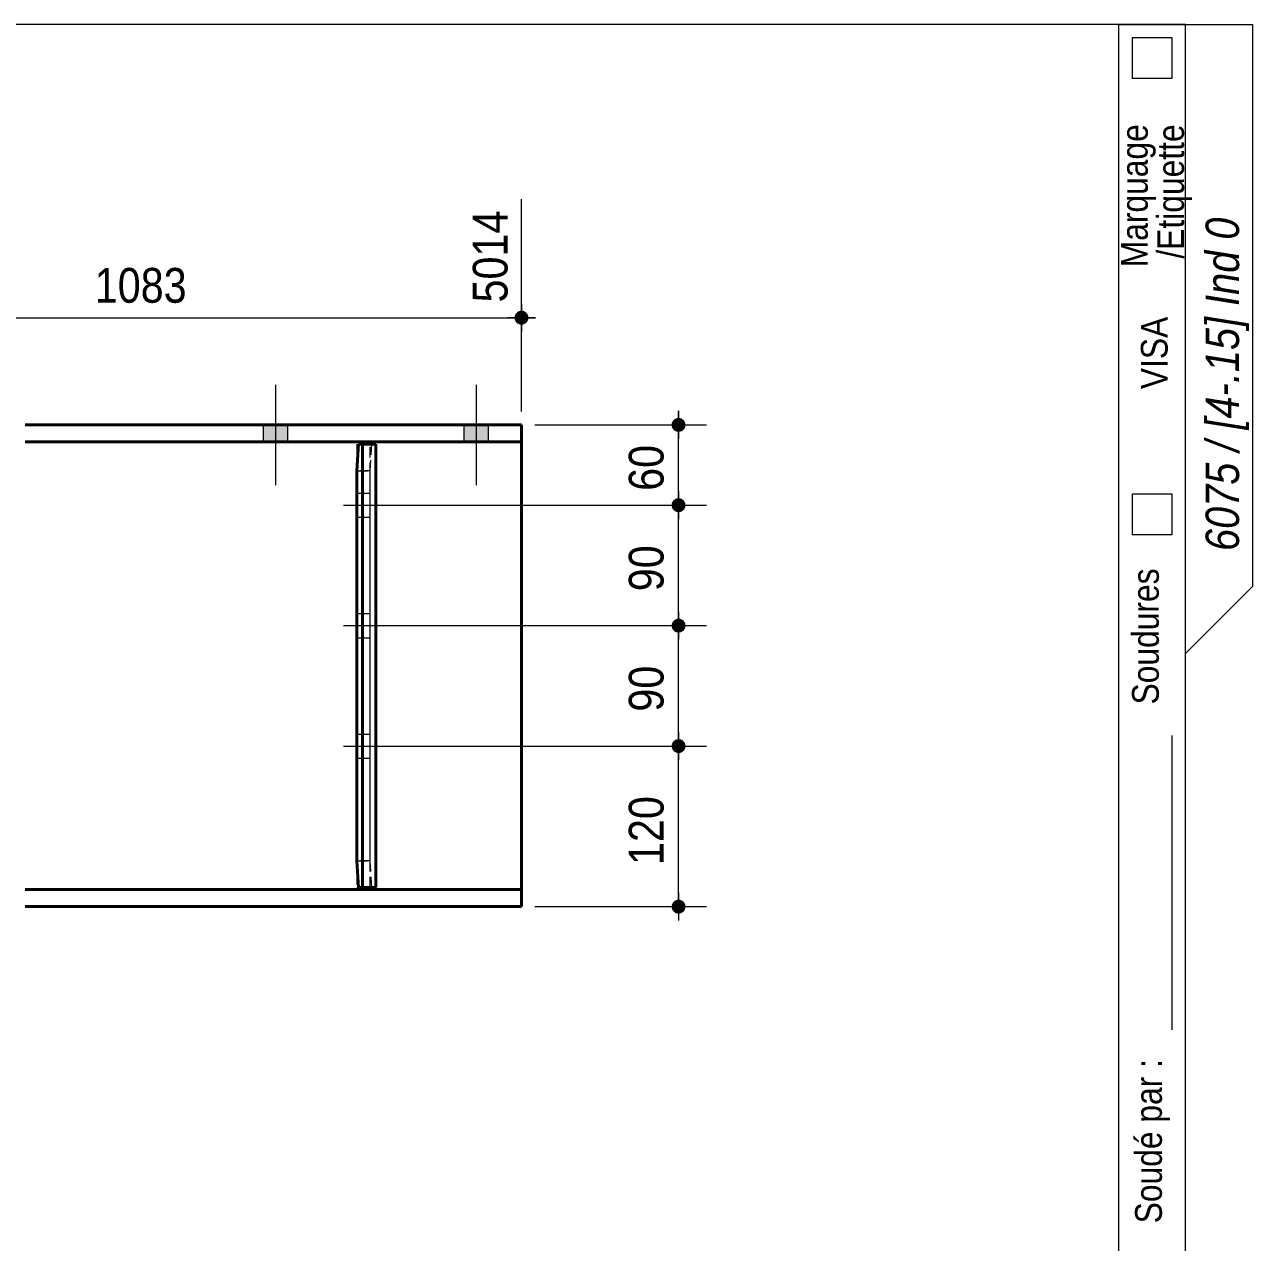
# Model space of a CAD drawing. Header units: millimetres. Extents: x 2 to 410, y 5 to 282.
# Drawn here: x 318.2 to 410, y 191 to 282 of the extents above; entities that cross this region are included whole.
import ezdxf

# ---------------------------------------------------------------- set-up
doc = ezdxf.new("R2010")
doc.units = ezdxf.units.MM
doc.linetypes.add('CACHE2', pattern=[1.190625, 0.79375, -0.396875])
doc.linetypes.add('INTERROMPUX2', pattern=[9.525, 6.35, -3.175])
for name, color, linetype, lineweight in [('Autre type objet', 1, 'Continuous', 0), ('Boulon', 7, 'Continuous', 0), ('Cache', 7, 'Continuous', 0), ('Cotation', 7, 'Continuous', 0), ('Feuille dessin', 5, 'Continuous', 0), ('Piece', 2, 'Continuous', 0)]:
    doc.layers.add(name, color=color, linetype=linetype, lineweight=lineweight)
doc.styles.add('ARIAL', font='ARIAL.TTF')
doc.styles.add('ARIAL_ITALIC', font='ARIALI.TTF')

# ---------------------------------------------------------------- blocks, each defined once
blk = doc.blocks.new('*A6')
at = {"layer": 'Boulon'}
for points in [[(337.857, 252.082), (337.857, 250.812), (336.057, 250.812), (336.057, 252.082)], [(337.857, 252.082), (337.857, 250.812), (336.057, 250.812), (336.057, 252.082)], [(352.857, 252.082), (352.857, 250.812), (351.057, 250.812), (351.057, 252.082)], [(352.857, 252.082), (352.857, 250.812), (351.057, 250.812), (351.057, 252.082)]]:
    blk.add_hatch(color=256, dxfattribs=at).paths.add_polyline_path(points, flags=17)
at = {"layer": 'Boulon', "linetype": 'Continuous', "lineweight": 0}
for p, q in [((336.957, 255.082), (336.957, 247.582)), ((336.957, 255.082), (336.957, 247.582)), ((351.957, 255.082), (351.957, 247.582)), ((351.957, 255.082), (351.957, 247.582)), ((336.057, 252.082), (336.057, 250.812)), ((336.057, 252.082), (336.057, 250.812)), ((337.857, 252.082), (337.857, 250.812)), ((337.857, 252.082), (337.857, 250.812)), ((351.057, 252.082), (351.057, 250.812)), ((351.057, 252.082), (351.057, 250.812)), ((352.857, 252.082), (352.857, 250.812)), ((352.857, 252.082), (352.857, 250.812))]:
    blk.add_line(p, q, dxfattribs=at)
blk = doc.blocks.new('*A12')
at = {"layer": 'Boulon', "linetype": 'Continuous', "lineweight": 0}
for p, q in [((342.299955, 246.082286), (347.791223, 246.082286)), ((342.299955, 237.082286), (347.791223, 237.082286)), ((342.299955, 228.082286), (347.791223, 228.082286))]:
    blk.add_line(p, q, dxfattribs=at)
blk = doc.blocks.new('*A13')
at = {"layer": 'Boulon', "linetype": 'INTERROMPUX2', "lineweight": 0}
for p, q in [((343.055295, 246.982286), (344.055295, 246.982286)), ((342.05516, 246.082286), (347.55516, 246.082286)), ((343.055026, 245.182286), (344.055026, 245.182286)), ((343.055295, 237.982286), (344.055295, 237.982286)), ((342.05516, 237.082286), (347.55516, 237.082286)), ((343.055026, 236.182286), (344.055026, 236.182286)), ((343.055295, 228.982286), (344.055295, 228.982286)), ((342.05516, 228.082286), (347.55516, 228.082286)), ((343.055026, 227.182286), (344.055026, 227.182286))]:
    blk.add_line(p, q, dxfattribs=at)
blk = doc.blocks.new('*A15')
at = {"layer": 'Piece', "color": 2, "linetype": 'Continuous', "lineweight": 40}
for p, q in [((355.35516, 252.082286), (318.257362, 252.082286)), ((355.35516, 216.082286), (355.35516, 252.082286)), ((355.35516, 250.812286), (318.257362, 250.812286)), ((355.35516, 217.352286), (318.257362, 217.352286)), ((318.257362, 216.082286), (355.35516, 216.082286))]:
    blk.add_line(p, q, dxfattribs=at)
blk = doc.blocks.new('*A17')
at = {"layer": 'Cache', "color": 7, "linetype": 'CACHE2', "lineweight": 20}
for p, q in [((344.05516, 248.652286), (344.159913, 250.652286)), ((344.05516, 248.652286), (343.056532, 248.652286)), ((344.05516, 219.512287), (344.05516, 248.652286)), ((344.05516, 219.512287), (343.056532, 219.512287)), ((344.159913, 217.512287), (344.05516, 219.512287))]:
    blk.add_line(p, q, dxfattribs=at)
at = {"layer": 'Piece', "color": 2, "linetype": 'Continuous', "lineweight": 40}
for p, q in [((343.056532, 248.652286), (343.161285, 250.652286)), ((343.161285, 250.652286), (344.478361, 250.652286)), ((343.479733, 217.512287), (343.479733, 250.652286)), ((344.478361, 250.652286), (344.478361, 217.512287)), ((343.056532, 248.652286), (343.056532, 219.512287)), ((343.056532, 219.512287), (343.161285, 217.512287)), ((344.478361, 217.512287), (343.161285, 217.512287))]:
    blk.add_line(p, q, dxfattribs=at)
blk = doc.blocks.new('*A18')
at = {"layer": 'Cache', "color": 7, "linetype": 'CACHE2', "lineweight": 20}
for p, q in [((344.05516, 250.652286), (343.05516, 250.652286)), ((343.05516, 250.652286), (343.05516, 217.512287)), ((344.05516, 217.512287), (344.05516, 250.652286)), ((343.05516, 248.652286), (344.05516, 248.652286)), ((343.05516, 219.512287), (344.05516, 219.512287)), ((343.05516, 217.512287), (344.05516, 217.512287))]:
    blk.add_line(p, q, dxfattribs=at)
blk = doc.blocks.new('*A43')
at = {"layer": 'Feuille dessin', "linetype": 'Continuous', "lineweight": 0}
for p, q in [((405, 282), (5, 282)), ((405, 5), (405, 282))]:
    blk.add_line(p, q, dxfattribs=at)
blk = doc.blocks.new('*A44')
at = {"layer": 'Autre type objet', "linetype": 'Continuous', "lineweight": 0}
for p, q in [((400, 37), (400, 282)), ((400, 282), (410, 282)), ((405, 37), (405, 282)), ((410, 282), (410, 240)), ((401, 281), (401, 278)), ((404, 281), (401, 281)), ((404, 278), (404, 281)), ((401, 278), (404, 278)), ((404, 246.898947), (401, 246.898947)), ((401, 246.898947), (401, 243.898947)), ((404, 243.898947), (404, 246.898947)), ((401, 243.898947), (404, 243.898947)), ((410, 240), (405, 235)), ((404, 206.87143), (404, 228.87143))]:
    blk.add_line(p, q, dxfattribs=at)
at = {"layer": 'Autre type objet', "width": 0.85}
for s, height, style, p in [('Marquage', 2, 'ARIAL', (402.175102, 263.861793)), ('/Etiquette', 2, 'ARIAL', (404.882157, 264.509258)), ('6075 / [4-.15] Ind 0', 2.5, 'ARIAL_ITALIC', (409, 242.657715)), ('VISA', 2, 'ARIAL', (403.660159, 254.754913)), ('Soudures', 2, 'ARIAL', (403, 231.189963)), ('Soudé par :', 2, 'ARIAL', (403.230161, 192.415081))]:
    blk.add_text(s, height=height, rotation=90, dxfattribs=dict(at, style=style)).set_placement(p)
blk = doc.blocks.new('*A58')
at = {"layer": 'Cotation'}
for points in [[(299.246, 259.574), (299.221, 259.576), (299.195, 259.579), (299.17, 259.583), (299.145, 259.589), (299.121, 259.596), (299.097, 259.604), (299.073, 259.613), (299.049, 259.623), (299.027, 259.635), (299.004, 259.647), (298.983, 259.661), (298.962, 259.675), (298.942, 259.691), (298.923, 259.708), (298.904, 259.725), (298.886, 259.744), (298.87, 259.763), (298.854, 259.783), (298.839, 259.804), (298.826, 259.826), (298.813, 259.848), (298.802, 259.871), (298.791, 259.894), (298.782, 259.918), (298.774, 259.942), (298.767, 259.967), (298.762, 259.992), (298.757, 260.017), (298.754, 260.042), (298.752, 260.068), (298.752, 260.093), (298.752, 260.119), (298.754, 260.144), (298.757, 260.169), (298.762, 260.195), (298.767, 260.22), (298.774, 260.244), (298.782, 260.268), (298.791, 260.292), (298.802, 260.315), (298.813, 260.338), (298.826, 260.36), (298.839, 260.382), (298.854, 260.403), (298.87, 260.423), (298.886, 260.442), (298.904, 260.461), (298.923, 260.478), (298.942, 260.495), (298.962, 260.511), (298.983, 260.526), (299.004, 260.539), (299.027, 260.552), (299.049, 260.563), (299.073, 260.574), (299.097, 260.583), (299.121, 260.591), (299.145, 260.598), (299.17, 260.603), (299.195, 260.608), (299.221, 260.611), (299.246, 260.613), (299.272, 260.613), (299.297, 260.613), (299.323, 260.611), (299.348, 260.608), (299.373, 260.603), (299.398, 260.598), (299.423, 260.591), (299.447, 260.583), (299.471, 260.574), (299.494, 260.563), (299.517, 260.552), (299.539, 260.539), (299.561, 260.526), (299.581, 260.511), (299.602, 260.495), (299.621, 260.478), (299.639, 260.461), (299.657, 260.442), (299.674, 260.423), (299.689, 260.403), (299.704, 260.382), (299.718, 260.36), (299.73, 260.338), (299.742, 260.315), (299.752, 260.292), (299.761, 260.268), (299.769, 260.244), (299.776, 260.22), (299.782, 260.195), (299.786, 260.169), (299.789, 260.144), (299.791, 260.119), (299.792, 260.093), (299.791, 260.068), (299.789, 260.042), (299.786, 260.017), (299.782, 259.992), (299.776, 259.967), (299.769, 259.942), (299.761, 259.918), (299.752, 259.894), (299.742, 259.871), (299.73, 259.848), (299.718, 259.826), (299.704, 259.804), (299.689, 259.783), (299.674, 259.763), (299.657, 259.744), (299.639, 259.725), (299.621, 259.708), (299.602, 259.691), (299.581, 259.675), (299.561, 259.661), (299.539, 259.647), (299.517, 259.635), (299.494, 259.623), (299.471, 259.613), (299.447, 259.604), (299.423, 259.596), (299.398, 259.589), (299.373, 259.583), (299.348, 259.579), (299.323, 259.576), (299.297, 259.574), (299.272, 259.573)], [(355.33, 259.574), (355.304, 259.576), (355.279, 259.579), (355.254, 259.583), (355.229, 259.589), (355.204, 259.596), (355.18, 259.604), (355.156, 259.613), (355.133, 259.623), (355.11, 259.635), (355.088, 259.647), (355.066, 259.661), (355.045, 259.675), (355.025, 259.691), (355.006, 259.708), (354.987, 259.725), (354.97, 259.744), (354.953, 259.763), (354.937, 259.783), (354.923, 259.804), (354.909, 259.826), (354.897, 259.848), (354.885, 259.871), (354.875, 259.894), (354.866, 259.918), (354.858, 259.942), (354.851, 259.967), (354.845, 259.992), (354.841, 260.017), (354.838, 260.042), (354.836, 260.068), (354.835, 260.093), (354.836, 260.119), (354.838, 260.144), (354.841, 260.169), (354.845, 260.195), (354.851, 260.22), (354.858, 260.244), (354.866, 260.268), (354.875, 260.292), (354.885, 260.315), (354.897, 260.338), (354.909, 260.36), (354.923, 260.382), (354.937, 260.403), (354.953, 260.423), (354.97, 260.442), (354.987, 260.461), (355.006, 260.478), (355.025, 260.495), (355.045, 260.511), (355.066, 260.526), (355.088, 260.539), (355.11, 260.552), (355.133, 260.563), (355.156, 260.574), (355.18, 260.583), (355.204, 260.591), (355.229, 260.598), (355.254, 260.603), (355.279, 260.608), (355.304, 260.611), (355.33, 260.613), (355.355, 260.613), (355.381, 260.613), (355.406, 260.611), (355.431, 260.608), (355.457, 260.603), (355.482, 260.598), (355.506, 260.591), (355.53, 260.583), (355.554, 260.574), (355.577, 260.563), (355.6, 260.552), (355.622, 260.539), (355.644, 260.526), (355.665, 260.511), (355.685, 260.495), (355.704, 260.478), (355.723, 260.461), (355.74, 260.442), (355.757, 260.423), (355.773, 260.403), (355.788, 260.382), (355.801, 260.36), (355.814, 260.338), (355.825, 260.315), (355.836, 260.292), (355.845, 260.268), (355.853, 260.244), (355.86, 260.22), (355.865, 260.195), (355.87, 260.169), (355.873, 260.144), (355.875, 260.119), (355.875, 260.093), (355.875, 260.068), (355.873, 260.042), (355.87, 260.017), (355.865, 259.992), (355.86, 259.967), (355.853, 259.942), (355.845, 259.918), (355.836, 259.894), (355.825, 259.871), (355.814, 259.848), (355.801, 259.826), (355.788, 259.804), (355.773, 259.783), (355.757, 259.763), (355.74, 259.744), (355.723, 259.725), (355.704, 259.708), (355.685, 259.691), (355.665, 259.675), (355.644, 259.661), (355.622, 259.647), (355.6, 259.635), (355.577, 259.623), (355.554, 259.613), (355.53, 259.604), (355.506, 259.596), (355.482, 259.589), (355.457, 259.583), (355.431, 259.579), (355.406, 259.576), (355.381, 259.574), (355.355, 259.573)]]:
    blk.add_hatch(color=256, dxfattribs=at).paths.add_polyline_path(points, flags=17)
at = {"layer": 'Cotation', "linetype": 'Continuous', "lineweight": 0}
for p, q in [((299.272, 248.882), (299.272, 272.587)), ((355.355, 253.082), (355.355, 268.947)), ((299.272, 261.133), (299.272, 259.053)), ((355.355, 261.133), (355.355, 259.053)), ((300.312, 260.093), (298.232, 260.093)), ((299.272, 260.093), (298.232, 260.093)), ((299.272, 260.093), (355.355, 260.093)), ((356.395, 260.093), (354.315, 260.093)), ((355.355, 260.093), (356.395, 260.093))]:
    blk.add_line(p, q, dxfattribs=at)
at = {"layer": 'Cotation'}
for p in [(299.272, 260.093), (355.355, 260.093)]:
    blk.add_point(p, dxfattribs=at)
at = {"layer": 'Cotation', "style": 'ARIAL', "width": 0.85}
blk.add_text('5014', height=2.6, rotation=90.00021, dxfattribs=at).set_placement((354.315, 261.233))
blk.add_text('1083', height=2.6, dxfattribs=at).set_placement((323.457, 261.213))
blk = doc.blocks.new('*A72')
at = {"layer": 'Cotation'}
for points in [[(367.073, 245.563), (367.047, 245.565), (367.022, 245.568), (366.997, 245.572), (366.972, 245.578), (366.947, 245.585), (366.923, 245.593), (366.899, 245.602), (366.876, 245.612), (366.853, 245.624), (366.831, 245.636), (366.809, 245.65), (366.789, 245.665), (366.768, 245.68), (366.749, 245.697), (366.731, 245.715), (366.713, 245.733), (366.696, 245.752), (366.681, 245.773), (366.666, 245.793), (366.652, 245.815), (366.64, 245.837), (366.628, 245.86), (366.618, 245.883), (366.609, 245.907), (366.601, 245.931), (366.594, 245.956), (366.588, 245.981), (366.584, 246.006), (366.581, 246.031), (366.579, 246.057), (366.578, 246.082), (366.579, 246.108), (366.581, 246.133), (366.584, 246.159), (366.588, 246.184), (366.594, 246.209), (366.601, 246.233), (366.609, 246.257), (366.618, 246.281), (366.628, 246.305), (366.64, 246.327), (366.652, 246.35), (366.666, 246.371), (366.681, 246.392), (366.696, 246.412), (366.713, 246.432), (366.731, 246.45), (366.749, 246.468), (366.768, 246.484), (366.789, 246.5), (366.809, 246.515), (366.831, 246.528), (366.853, 246.541), (366.876, 246.552), (366.899, 246.563), (366.923, 246.572), (366.947, 246.58), (366.972, 246.587), (366.997, 246.592), (367.022, 246.597), (367.047, 246.6), (367.073, 246.602), (367.098, 246.602), (367.124, 246.602), (367.149, 246.6), (367.175, 246.597), (367.2, 246.592), (367.225, 246.587), (367.249, 246.58), (367.274, 246.572), (367.297, 246.563), (367.321, 246.552), (367.343, 246.541), (367.366, 246.528), (367.387, 246.515), (367.408, 246.5), (367.428, 246.484), (367.448, 246.468), (367.466, 246.45), (367.484, 246.432), (367.5, 246.412), (367.516, 246.392), (367.531, 246.371), (367.544, 246.35), (367.557, 246.327), (367.568, 246.305), (367.579, 246.281), (367.588, 246.257), (367.596, 246.233), (367.603, 246.209), (367.608, 246.184), (367.613, 246.159), (367.616, 246.133), (367.618, 246.108), (367.618, 246.082), (367.618, 246.057), (367.616, 246.031), (367.613, 246.006), (367.608, 245.981), (367.603, 245.956), (367.596, 245.931), (367.588, 245.907), (367.579, 245.883), (367.568, 245.86), (367.557, 245.837), (367.544, 245.815), (367.531, 245.793), (367.516, 245.773), (367.5, 245.752), (367.484, 245.733), (367.466, 245.715), (367.448, 245.697), (367.428, 245.68), (367.408, 245.665), (367.387, 245.65), (367.366, 245.636), (367.343, 245.624), (367.321, 245.612), (367.297, 245.602), (367.274, 245.593), (367.249, 245.585), (367.225, 245.578), (367.2, 245.572), (367.175, 245.568), (367.149, 245.565), (367.124, 245.563), (367.098, 245.562)], [(367.073, 236.563), (367.047, 236.565), (367.022, 236.568), (366.997, 236.572), (366.972, 236.578), (366.947, 236.585), (366.923, 236.593), (366.899, 236.602), (366.876, 236.612), (366.853, 236.624), (366.831, 236.636), (366.809, 236.65), (366.789, 236.665), (366.768, 236.68), (366.749, 236.697), (366.731, 236.715), (366.713, 236.733), (366.696, 236.752), (366.681, 236.773), (366.666, 236.793), (366.652, 236.815), (366.64, 236.837), (366.628, 236.86), (366.618, 236.883), (366.609, 236.907), (366.601, 236.931), (366.594, 236.956), (366.588, 236.981), (366.584, 237.006), (366.581, 237.031), (366.579, 237.057), (366.578, 237.082), (366.579, 237.108), (366.581, 237.133), (366.584, 237.159), (366.588, 237.184), (366.594, 237.209), (366.601, 237.233), (366.609, 237.257), (366.618, 237.281), (366.628, 237.305), (366.64, 237.327), (366.652, 237.35), (366.666, 237.371), (366.681, 237.392), (366.696, 237.412), (366.713, 237.431), (366.731, 237.45), (366.749, 237.468), (366.768, 237.484), (366.789, 237.5), (366.809, 237.515), (366.831, 237.528), (366.853, 237.541), (366.876, 237.552), (366.899, 237.563), (366.923, 237.572), (366.947, 237.58), (366.972, 237.587), (366.997, 237.592), (367.022, 237.597), (367.047, 237.6), (367.073, 237.602), (367.098, 237.602), (367.124, 237.602), (367.149, 237.6), (367.175, 237.597), (367.2, 237.592), (367.225, 237.587), (367.249, 237.58), (367.274, 237.572), (367.297, 237.563), (367.321, 237.552), (367.343, 237.541), (367.366, 237.528), (367.387, 237.515), (367.408, 237.5), (367.428, 237.484), (367.448, 237.468), (367.466, 237.45), (367.484, 237.431), (367.5, 237.412), (367.516, 237.392), (367.531, 237.371), (367.544, 237.35), (367.557, 237.327), (367.568, 237.305), (367.579, 237.281), (367.588, 237.257), (367.596, 237.233), (367.603, 237.209), (367.608, 237.184), (367.613, 237.159), (367.616, 237.133), (367.618, 237.108), (367.618, 237.082), (367.618, 237.057), (367.616, 237.031), (367.613, 237.006), (367.608, 236.981), (367.603, 236.956), (367.596, 236.931), (367.588, 236.907), (367.579, 236.883), (367.568, 236.86), (367.557, 236.837), (367.544, 236.815), (367.531, 236.793), (367.516, 236.773), (367.5, 236.752), (367.484, 236.733), (367.466, 236.715), (367.448, 236.697), (367.428, 236.68), (367.408, 236.665), (367.387, 236.65), (367.366, 236.636), (367.343, 236.624), (367.321, 236.612), (367.297, 236.602), (367.274, 236.593), (367.249, 236.585), (367.225, 236.578), (367.2, 236.572), (367.175, 236.568), (367.149, 236.565), (367.124, 236.563), (367.098, 236.562)]]:
    blk.add_hatch(color=256, dxfattribs=at).paths.add_polyline_path(points, flags=17)
at = {"layer": 'Cotation', "linetype": 'Continuous', "lineweight": 0}
for p, q in [((367.098, 247.122), (367.098, 245.042)), ((367.098, 246.082), (367.098, 247.122)), ((347.441, 246.082), (369.178, 246.082)), ((366.058, 246.082), (368.138, 246.082)), ((367.098, 237.082), (367.098, 246.082)), ((367.098, 238.122), (367.098, 236.042)), ((347.441, 237.082), (369.178, 237.082)), ((366.058, 237.082), (368.138, 237.082)), ((367.098, 237.082), (367.098, 236.042))]:
    blk.add_line(p, q, dxfattribs=at)
at = {"layer": 'Cotation'}
for p in [(367.098, 246.082), (367.098, 237.082)]:
    blk.add_point(p, dxfattribs=at)
at = {"layer": 'Cotation', "style": 'ARIAL', "width": 0.85}
blk.add_text('90', height=2.6, rotation=90.00021, dxfattribs=at).set_placement((365.978, 239.654))
blk = doc.blocks.new('*A73')
at = {"layer": 'Cotation'}
for points in [[(367.073, 236.563), (367.047, 236.565), (367.022, 236.568), (366.997, 236.572), (366.972, 236.578), (366.947, 236.585), (366.923, 236.593), (366.899, 236.602), (366.876, 236.612), (366.853, 236.624), (366.831, 236.636), (366.809, 236.65), (366.789, 236.665), (366.768, 236.68), (366.749, 236.697), (366.731, 236.715), (366.713, 236.733), (366.696, 236.752), (366.681, 236.773), (366.666, 236.793), (366.652, 236.815), (366.64, 236.837), (366.628, 236.86), (366.618, 236.883), (366.609, 236.907), (366.601, 236.931), (366.594, 236.956), (366.588, 236.981), (366.584, 237.006), (366.581, 237.031), (366.579, 237.057), (366.578, 237.082), (366.579, 237.108), (366.581, 237.133), (366.584, 237.159), (366.588, 237.184), (366.594, 237.209), (366.601, 237.233), (366.609, 237.257), (366.618, 237.281), (366.628, 237.305), (366.64, 237.327), (366.652, 237.35), (366.666, 237.371), (366.681, 237.392), (366.696, 237.412), (366.713, 237.431), (366.731, 237.45), (366.749, 237.468), (366.768, 237.484), (366.789, 237.5), (366.809, 237.515), (366.831, 237.528), (366.853, 237.541), (366.876, 237.552), (366.899, 237.563), (366.923, 237.572), (366.947, 237.58), (366.972, 237.587), (366.997, 237.592), (367.022, 237.597), (367.047, 237.6), (367.073, 237.602), (367.098, 237.602), (367.124, 237.602), (367.149, 237.6), (367.175, 237.597), (367.2, 237.592), (367.225, 237.587), (367.249, 237.58), (367.274, 237.572), (367.297, 237.563), (367.321, 237.552), (367.343, 237.541), (367.366, 237.528), (367.387, 237.515), (367.408, 237.5), (367.428, 237.484), (367.448, 237.468), (367.466, 237.45), (367.484, 237.431), (367.5, 237.412), (367.516, 237.392), (367.531, 237.371), (367.544, 237.35), (367.557, 237.327), (367.568, 237.305), (367.579, 237.281), (367.588, 237.257), (367.596, 237.233), (367.603, 237.209), (367.608, 237.184), (367.613, 237.159), (367.616, 237.133), (367.618, 237.108), (367.618, 237.082), (367.618, 237.057), (367.616, 237.031), (367.613, 237.006), (367.608, 236.981), (367.603, 236.956), (367.596, 236.931), (367.588, 236.907), (367.579, 236.883), (367.568, 236.86), (367.557, 236.837), (367.544, 236.815), (367.531, 236.793), (367.516, 236.773), (367.5, 236.752), (367.484, 236.733), (367.466, 236.715), (367.448, 236.697), (367.428, 236.68), (367.408, 236.665), (367.387, 236.65), (367.366, 236.636), (367.343, 236.624), (367.321, 236.612), (367.297, 236.602), (367.274, 236.593), (367.249, 236.585), (367.225, 236.578), (367.2, 236.572), (367.175, 236.568), (367.149, 236.565), (367.124, 236.563), (367.098, 236.562)], [(367.073, 227.563), (367.047, 227.565), (367.022, 227.568), (366.997, 227.572), (366.972, 227.578), (366.947, 227.585), (366.923, 227.593), (366.899, 227.602), (366.876, 227.612), (366.853, 227.624), (366.831, 227.636), (366.809, 227.65), (366.789, 227.665), (366.768, 227.68), (366.749, 227.697), (366.731, 227.715), (366.713, 227.733), (366.696, 227.752), (366.681, 227.773), (366.666, 227.793), (366.652, 227.815), (366.64, 227.837), (366.628, 227.86), (366.618, 227.883), (366.609, 227.907), (366.601, 227.931), (366.594, 227.956), (366.588, 227.981), (366.584, 228.006), (366.581, 228.031), (366.579, 228.057), (366.578, 228.082), (366.579, 228.108), (366.581, 228.133), (366.584, 228.159), (366.588, 228.184), (366.594, 228.209), (366.601, 228.233), (366.609, 228.257), (366.618, 228.281), (366.628, 228.305), (366.64, 228.327), (366.652, 228.35), (366.666, 228.371), (366.681, 228.392), (366.696, 228.412), (366.713, 228.431), (366.731, 228.45), (366.749, 228.468), (366.768, 228.484), (366.789, 228.5), (366.809, 228.515), (366.831, 228.528), (366.853, 228.541), (366.876, 228.552), (366.899, 228.563), (366.923, 228.572), (366.947, 228.58), (366.972, 228.587), (366.997, 228.592), (367.022, 228.597), (367.047, 228.6), (367.073, 228.602), (367.098, 228.602), (367.124, 228.602), (367.149, 228.6), (367.175, 228.597), (367.2, 228.592), (367.225, 228.587), (367.249, 228.58), (367.274, 228.572), (367.297, 228.563), (367.321, 228.552), (367.343, 228.541), (367.366, 228.528), (367.387, 228.515), (367.408, 228.5), (367.428, 228.484), (367.448, 228.468), (367.466, 228.45), (367.484, 228.431), (367.5, 228.412), (367.516, 228.392), (367.531, 228.371), (367.544, 228.35), (367.557, 228.327), (367.568, 228.305), (367.579, 228.281), (367.588, 228.257), (367.596, 228.233), (367.603, 228.209), (367.608, 228.184), (367.613, 228.159), (367.616, 228.133), (367.618, 228.108), (367.618, 228.082), (367.618, 228.057), (367.616, 228.031), (367.613, 228.006), (367.608, 227.981), (367.603, 227.956), (367.596, 227.931), (367.588, 227.907), (367.579, 227.883), (367.568, 227.86), (367.557, 227.837), (367.544, 227.815), (367.531, 227.793), (367.516, 227.773), (367.5, 227.752), (367.484, 227.733), (367.466, 227.715), (367.448, 227.697), (367.428, 227.68), (367.408, 227.665), (367.387, 227.65), (367.366, 227.636), (367.343, 227.624), (367.321, 227.612), (367.297, 227.602), (367.274, 227.593), (367.249, 227.585), (367.225, 227.578), (367.2, 227.572), (367.175, 227.568), (367.149, 227.565), (367.124, 227.563), (367.098, 227.562)]]:
    blk.add_hatch(color=256, dxfattribs=at).paths.add_polyline_path(points, flags=17)
at = {"layer": 'Cotation', "linetype": 'Continuous', "lineweight": 0}
for p, q in [((367.098, 238.122), (367.098, 236.042)), ((367.098, 237.082), (367.098, 238.122)), ((347.441, 237.082), (369.178, 237.082)), ((366.058, 237.082), (368.138, 237.082)), ((367.098, 228.082), (367.098, 237.082)), ((367.098, 229.122), (367.098, 227.042)), ((347.441, 228.082), (369.178, 228.082)), ((366.058, 228.082), (368.138, 228.082)), ((367.098, 228.082), (367.098, 227.042))]:
    blk.add_line(p, q, dxfattribs=at)
at = {"layer": 'Cotation'}
for p in [(367.098, 237.082), (367.098, 228.082)]:
    blk.add_point(p, dxfattribs=at)
at = {"layer": 'Cotation', "style": 'ARIAL', "width": 0.85}
blk.add_text('90', height=2.6, rotation=90.00021, dxfattribs=at).set_placement((365.978, 230.654))
blk = doc.blocks.new('*A74')
at = {"layer": 'Cotation'}
for points in [[(367.073, 227.563), (367.047, 227.565), (367.022, 227.568), (366.997, 227.572), (366.972, 227.578), (366.947, 227.585), (366.923, 227.593), (366.899, 227.602), (366.876, 227.612), (366.853, 227.624), (366.831, 227.636), (366.809, 227.65), (366.789, 227.665), (366.768, 227.68), (366.749, 227.697), (366.731, 227.715), (366.713, 227.733), (366.696, 227.752), (366.681, 227.773), (366.666, 227.793), (366.652, 227.815), (366.64, 227.837), (366.628, 227.86), (366.618, 227.883), (366.609, 227.907), (366.601, 227.931), (366.594, 227.956), (366.588, 227.981), (366.584, 228.006), (366.581, 228.031), (366.579, 228.057), (366.578, 228.082), (366.579, 228.108), (366.581, 228.133), (366.584, 228.159), (366.588, 228.184), (366.594, 228.209), (366.601, 228.233), (366.609, 228.257), (366.618, 228.281), (366.628, 228.305), (366.64, 228.327), (366.652, 228.35), (366.666, 228.371), (366.681, 228.392), (366.696, 228.412), (366.713, 228.431), (366.731, 228.45), (366.749, 228.468), (366.768, 228.484), (366.789, 228.5), (366.809, 228.515), (366.831, 228.528), (366.853, 228.541), (366.876, 228.552), (366.899, 228.563), (366.923, 228.572), (366.947, 228.58), (366.972, 228.587), (366.997, 228.592), (367.022, 228.597), (367.047, 228.6), (367.073, 228.602), (367.098, 228.602), (367.124, 228.602), (367.149, 228.6), (367.175, 228.597), (367.2, 228.592), (367.225, 228.587), (367.249, 228.58), (367.274, 228.572), (367.297, 228.563), (367.321, 228.552), (367.343, 228.541), (367.366, 228.528), (367.387, 228.515), (367.408, 228.5), (367.428, 228.484), (367.448, 228.468), (367.466, 228.45), (367.484, 228.431), (367.5, 228.412), (367.516, 228.392), (367.531, 228.371), (367.544, 228.35), (367.557, 228.327), (367.568, 228.305), (367.579, 228.281), (367.588, 228.257), (367.596, 228.233), (367.603, 228.209), (367.608, 228.184), (367.613, 228.159), (367.616, 228.133), (367.618, 228.108), (367.618, 228.082), (367.618, 228.057), (367.616, 228.031), (367.613, 228.006), (367.608, 227.981), (367.603, 227.956), (367.596, 227.931), (367.588, 227.907), (367.579, 227.883), (367.568, 227.86), (367.557, 227.837), (367.544, 227.815), (367.531, 227.793), (367.516, 227.773), (367.5, 227.752), (367.484, 227.733), (367.466, 227.715), (367.448, 227.697), (367.428, 227.68), (367.408, 227.665), (367.387, 227.65), (367.366, 227.636), (367.343, 227.624), (367.321, 227.612), (367.297, 227.602), (367.274, 227.593), (367.249, 227.585), (367.225, 227.578), (367.2, 227.572), (367.175, 227.568), (367.149, 227.565), (367.124, 227.563), (367.098, 227.562)], [(367.073, 215.563), (367.047, 215.565), (367.022, 215.568), (366.997, 215.572), (366.972, 215.578), (366.947, 215.585), (366.923, 215.593), (366.899, 215.602), (366.876, 215.612), (366.853, 215.624), (366.831, 215.636), (366.809, 215.65), (366.789, 215.665), (366.768, 215.68), (366.749, 215.697), (366.731, 215.715), (366.713, 215.733), (366.696, 215.752), (366.681, 215.773), (366.666, 215.793), (366.652, 215.815), (366.64, 215.837), (366.628, 215.86), (366.618, 215.883), (366.609, 215.907), (366.601, 215.931), (366.594, 215.956), (366.588, 215.981), (366.584, 216.006), (366.581, 216.031), (366.579, 216.057), (366.578, 216.082), (366.579, 216.108), (366.581, 216.133), (366.584, 216.159), (366.588, 216.184), (366.594, 216.209), (366.601, 216.233), (366.609, 216.257), (366.618, 216.281), (366.628, 216.305), (366.64, 216.327), (366.652, 216.35), (366.666, 216.371), (366.681, 216.392), (366.696, 216.412), (366.713, 216.431), (366.731, 216.45), (366.749, 216.468), (366.768, 216.484), (366.789, 216.5), (366.809, 216.515), (366.831, 216.528), (366.853, 216.541), (366.876, 216.552), (366.899, 216.563), (366.923, 216.572), (366.947, 216.58), (366.972, 216.587), (366.997, 216.592), (367.022, 216.597), (367.047, 216.6), (367.073, 216.602), (367.098, 216.602), (367.124, 216.602), (367.149, 216.6), (367.175, 216.597), (367.2, 216.592), (367.225, 216.587), (367.249, 216.58), (367.274, 216.572), (367.297, 216.563), (367.321, 216.552), (367.343, 216.541), (367.366, 216.528), (367.387, 216.515), (367.408, 216.5), (367.428, 216.484), (367.448, 216.468), (367.466, 216.45), (367.484, 216.431), (367.5, 216.412), (367.516, 216.392), (367.531, 216.371), (367.544, 216.35), (367.557, 216.327), (367.568, 216.305), (367.579, 216.281), (367.588, 216.257), (367.596, 216.233), (367.603, 216.209), (367.608, 216.184), (367.613, 216.159), (367.616, 216.133), (367.618, 216.108), (367.618, 216.082), (367.618, 216.057), (367.616, 216.031), (367.613, 216.006), (367.608, 215.981), (367.603, 215.956), (367.596, 215.931), (367.588, 215.907), (367.579, 215.883), (367.568, 215.86), (367.557, 215.837), (367.544, 215.815), (367.531, 215.793), (367.516, 215.773), (367.5, 215.752), (367.484, 215.733), (367.466, 215.715), (367.448, 215.697), (367.428, 215.68), (367.408, 215.665), (367.387, 215.65), (367.366, 215.636), (367.343, 215.624), (367.321, 215.612), (367.297, 215.602), (367.274, 215.593), (367.249, 215.585), (367.225, 215.578), (367.2, 215.572), (367.175, 215.568), (367.149, 215.565), (367.124, 215.563), (367.098, 215.562)]]:
    blk.add_hatch(color=256, dxfattribs=at).paths.add_polyline_path(points, flags=17)
at = {"layer": 'Cotation', "linetype": 'Continuous', "lineweight": 0}
for p, q in [((367.098, 229.122), (367.098, 227.042)), ((367.098, 228.082), (367.098, 229.122)), ((347.441, 228.082), (369.178, 228.082)), ((366.058, 228.082), (368.138, 228.082)), ((367.098, 216.082), (367.098, 228.082)), ((367.098, 217.122), (367.098, 215.042)), ((356.355, 216.082), (369.178, 216.082)), ((366.058, 216.082), (368.138, 216.082)), ((367.098, 216.082), (367.098, 215.042))]:
    blk.add_line(p, q, dxfattribs=at)
at = {"layer": 'Cotation'}
for p in [(367.098, 228.082), (367.098, 216.082)]:
    blk.add_point(p, dxfattribs=at)
at = {"layer": 'Cotation', "style": 'ARIAL', "width": 0.85}
blk.add_text('120', height=2.6, rotation=90.00021, dxfattribs=at).set_placement((365.978, 219.19))
blk = doc.blocks.new('*A75')
at = {"layer": 'Cotation'}
for points in [[(367.073, 251.563), (367.047, 251.565), (367.022, 251.568), (366.997, 251.572), (366.972, 251.578), (366.947, 251.585), (366.923, 251.593), (366.899, 251.602), (366.876, 251.612), (366.853, 251.624), (366.831, 251.636), (366.809, 251.65), (366.789, 251.665), (366.768, 251.68), (366.749, 251.697), (366.731, 251.715), (366.713, 251.733), (366.696, 251.752), (366.681, 251.773), (366.666, 251.793), (366.652, 251.815), (366.64, 251.837), (366.628, 251.86), (366.618, 251.883), (366.609, 251.907), (366.601, 251.931), (366.594, 251.956), (366.588, 251.981), (366.584, 252.006), (366.581, 252.031), (366.579, 252.057), (366.578, 252.082), (366.579, 252.108), (366.581, 252.133), (366.584, 252.159), (366.588, 252.184), (366.594, 252.209), (366.601, 252.233), (366.609, 252.257), (366.618, 252.281), (366.628, 252.305), (366.64, 252.327), (366.652, 252.35), (366.666, 252.371), (366.681, 252.392), (366.696, 252.412), (366.713, 252.431), (366.731, 252.45), (366.749, 252.468), (366.768, 252.484), (366.789, 252.5), (366.809, 252.515), (366.831, 252.528), (366.853, 252.541), (366.876, 252.552), (366.899, 252.563), (366.923, 252.572), (366.947, 252.58), (366.972, 252.587), (366.997, 252.592), (367.022, 252.597), (367.047, 252.6), (367.073, 252.602), (367.098, 252.602), (367.124, 252.602), (367.149, 252.6), (367.175, 252.597), (367.2, 252.592), (367.225, 252.587), (367.249, 252.58), (367.274, 252.572), (367.297, 252.563), (367.321, 252.552), (367.343, 252.541), (367.366, 252.528), (367.387, 252.515), (367.408, 252.5), (367.428, 252.484), (367.448, 252.468), (367.466, 252.45), (367.484, 252.431), (367.5, 252.412), (367.516, 252.392), (367.531, 252.371), (367.544, 252.35), (367.557, 252.327), (367.568, 252.305), (367.579, 252.281), (367.588, 252.257), (367.596, 252.233), (367.603, 252.209), (367.608, 252.184), (367.613, 252.159), (367.616, 252.133), (367.618, 252.108), (367.618, 252.082), (367.618, 252.057), (367.616, 252.031), (367.613, 252.006), (367.608, 251.981), (367.603, 251.956), (367.596, 251.931), (367.588, 251.907), (367.579, 251.883), (367.568, 251.86), (367.557, 251.837), (367.544, 251.815), (367.531, 251.793), (367.516, 251.773), (367.5, 251.752), (367.484, 251.733), (367.466, 251.715), (367.448, 251.697), (367.428, 251.68), (367.408, 251.665), (367.387, 251.65), (367.366, 251.636), (367.343, 251.624), (367.321, 251.612), (367.297, 251.602), (367.274, 251.593), (367.249, 251.585), (367.225, 251.578), (367.2, 251.572), (367.175, 251.568), (367.149, 251.565), (367.124, 251.563), (367.098, 251.562)], [(367.073, 245.563), (367.047, 245.565), (367.022, 245.568), (366.997, 245.572), (366.972, 245.578), (366.947, 245.585), (366.923, 245.593), (366.899, 245.602), (366.876, 245.612), (366.853, 245.624), (366.831, 245.636), (366.809, 245.65), (366.789, 245.665), (366.768, 245.68), (366.749, 245.697), (366.731, 245.715), (366.713, 245.733), (366.696, 245.752), (366.681, 245.773), (366.666, 245.793), (366.652, 245.815), (366.64, 245.837), (366.628, 245.86), (366.618, 245.883), (366.609, 245.907), (366.601, 245.931), (366.594, 245.956), (366.588, 245.981), (366.584, 246.006), (366.581, 246.031), (366.579, 246.057), (366.578, 246.082), (366.579, 246.108), (366.581, 246.133), (366.584, 246.159), (366.588, 246.184), (366.594, 246.209), (366.601, 246.233), (366.609, 246.257), (366.618, 246.281), (366.628, 246.305), (366.64, 246.327), (366.652, 246.35), (366.666, 246.371), (366.681, 246.392), (366.696, 246.412), (366.713, 246.432), (366.731, 246.45), (366.749, 246.468), (366.768, 246.484), (366.789, 246.5), (366.809, 246.515), (366.831, 246.528), (366.853, 246.541), (366.876, 246.552), (366.899, 246.563), (366.923, 246.572), (366.947, 246.58), (366.972, 246.587), (366.997, 246.592), (367.022, 246.597), (367.047, 246.6), (367.073, 246.602), (367.098, 246.602), (367.124, 246.602), (367.149, 246.6), (367.175, 246.597), (367.2, 246.592), (367.225, 246.587), (367.249, 246.58), (367.274, 246.572), (367.297, 246.563), (367.321, 246.552), (367.343, 246.541), (367.366, 246.528), (367.387, 246.515), (367.408, 246.5), (367.428, 246.484), (367.448, 246.468), (367.466, 246.45), (367.484, 246.432), (367.5, 246.412), (367.516, 246.392), (367.531, 246.371), (367.544, 246.35), (367.557, 246.327), (367.568, 246.305), (367.579, 246.281), (367.588, 246.257), (367.596, 246.233), (367.603, 246.209), (367.608, 246.184), (367.613, 246.159), (367.616, 246.133), (367.618, 246.108), (367.618, 246.082), (367.618, 246.057), (367.616, 246.031), (367.613, 246.006), (367.608, 245.981), (367.603, 245.956), (367.596, 245.931), (367.588, 245.907), (367.579, 245.883), (367.568, 245.86), (367.557, 245.837), (367.544, 245.815), (367.531, 245.793), (367.516, 245.773), (367.5, 245.752), (367.484, 245.733), (367.466, 245.715), (367.448, 245.697), (367.428, 245.68), (367.408, 245.665), (367.387, 245.65), (367.366, 245.636), (367.343, 245.624), (367.321, 245.612), (367.297, 245.602), (367.274, 245.593), (367.249, 245.585), (367.225, 245.578), (367.2, 245.572), (367.175, 245.568), (367.149, 245.565), (367.124, 245.563), (367.098, 245.562)]]:
    blk.add_hatch(color=256, dxfattribs=at).paths.add_polyline_path(points, flags=17)
at = {"layer": 'Cotation', "linetype": 'Continuous', "lineweight": 0}
for p, q in [((367.098, 253.122), (367.098, 251.042)), ((367.098, 252.082), (367.098, 253.122)), ((356.355, 252.082), (369.178, 252.082)), ((366.058, 252.082), (368.138, 252.082)), ((367.098, 246.082), (367.098, 252.082)), ((367.098, 247.122), (367.098, 245.042)), ((347.441, 246.082), (369.178, 246.082)), ((366.058, 246.082), (368.138, 246.082)), ((367.098, 246.082), (367.098, 245.042))]:
    blk.add_line(p, q, dxfattribs=at)
at = {"layer": 'Cotation'}
for p in [(367.098, 252.082), (367.098, 246.082)]:
    blk.add_point(p, dxfattribs=at)
at = {"layer": 'Cotation', "style": 'ARIAL', "width": 0.85}
blk.add_text('60', height=2.6, rotation=90.00021, dxfattribs=at).set_placement((365.978, 247.154))

msp = doc.modelspace()

# ---------------------------------------------------------------- block references
at = {"lineweight": 0}
for name in ['*A43', '*A44', '*A58', '*A6', '*A75', '*A15', '*A18', '*A17', '*A13', '*A72', '*A12', '*A73', '*A74']:
    msp.add_blockref(name, (0, 0), dxfattribs=at)

doc.saveas('drawing.dxf')
